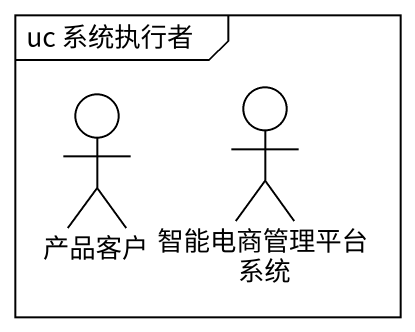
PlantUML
@startuml
mainframe uc 系统执行者
actor 产品客户
actor 智能电商管理平台系统
@enduml
